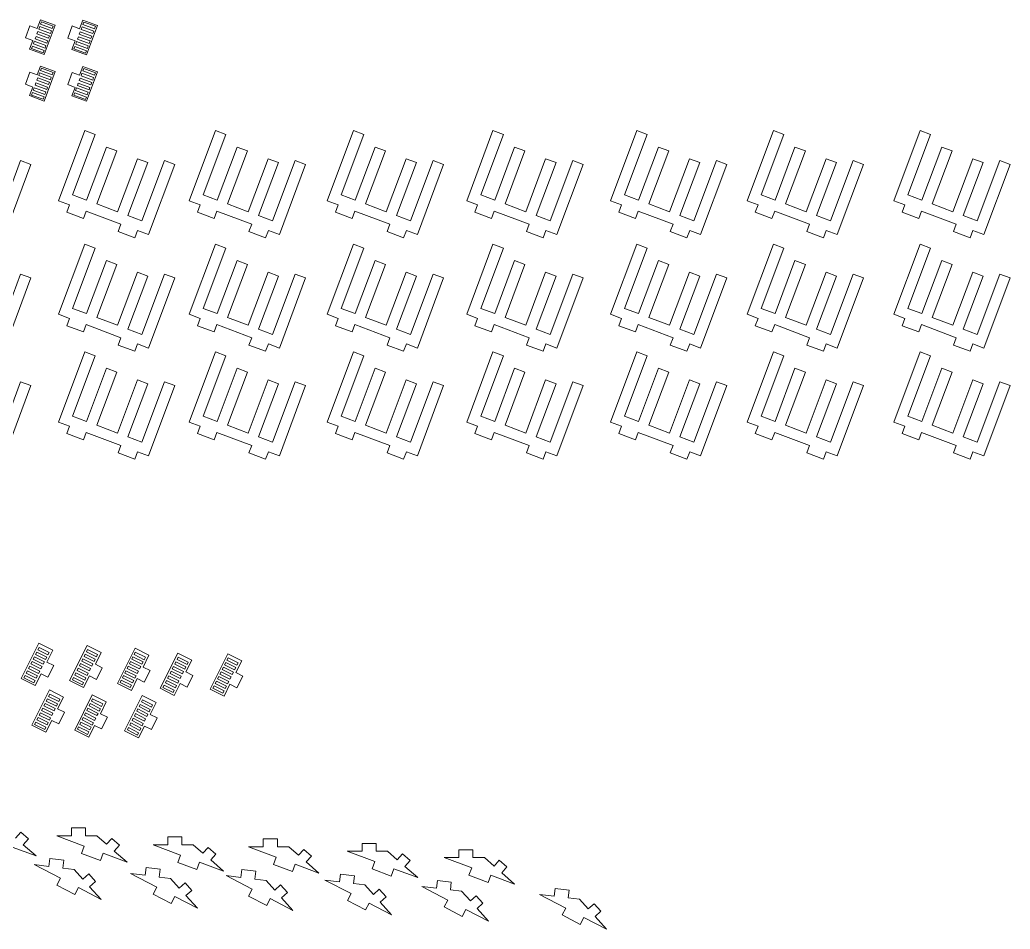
# Model space of a CAD drawing. Header units: millimetres. Extents: x -356 to 984, y -1262 to 367.
# Drawn here: x 603.9 to 983.6, y -944.3 to -595.8 of the extents above; entities that cross this region are included whole.
import ezdxf

# ---------------------------------------------------------------- set-up
doc = ezdxf.new("R2010")
doc.units = ezdxf.units.MM

msp = doc.modelspace()

# ---------------------------------------------------------------- linework, layer by layer
at = {"color": 7, "linetype": 'Continuous', "lineweight": 15}
for p, q in [((610.61, -599.07), (611.82, -595.78)), ((617.45, -597.86), (611.82, -595.78)), ((626.84, -599.19), (628.05, -595.9)), ((633.68, -597.98), (628.05, -595.9)), ((606.06, -602.72), (607.79, -598.03)), ((607.79, -598.03), (610.61, -599.07)), ((611.17, -599.32), (611.52, -598.38)), ((615.64, -600.97), (611.17, -599.32)), ((611.52, -598.38), (615.99, -600.03)), ((611.86, -597.44), (612.21, -596.5)), ((616.33, -599.09), (611.86, -597.44)), ((612.21, -596.5), (616.68, -598.16)), ((613.29, -609.12), (617.45, -597.86)), ((616.68, -598.16), (616.33, -599.09)), ((622.29, -602.84), (624.02, -598.15)), ((624.02, -598.15), (626.84, -599.19)), ((627.4, -599.44), (627.75, -598.5)), ((631.87, -601.09), (627.4, -599.44)), ((627.75, -598.5), (632.22, -600.15)), ((628.09, -597.56), (628.44, -596.62)), ((632.57, -599.21), (628.09, -597.56)), ((628.44, -596.62), (632.91, -598.28)), ((629.52, -609.24), (633.68, -597.98)), ((632.91, -598.28), (632.57, -599.21)), ((606.06, -602.72), (608.87, -603.76)), ((607.66, -607.04), (608.87, -603.76)), ((609.78, -603.07), (610.13, -602.13)), ((614.25, -604.72), (609.78, -603.07)), ((610.13, -602.13), (614.6, -603.78)), ((610.48, -601.19), (610.82, -600.26)), ((614.95, -602.85), (610.48, -601.19)), ((610.82, -600.26), (615.29, -601.91)), ((615.29, -601.91), (614.95, -602.85)), ((615.99, -600.03), (615.64, -600.97)), ((622.29, -602.84), (625.1, -603.88)), ((626.01, -603.19), (626.36, -602.25)), ((630.49, -604.84), (626.01, -603.19)), ((626.36, -602.25), (630.83, -603.9)), ((626.71, -601.31), (627.05, -600.38)), ((631.18, -602.97), (626.71, -601.31)), ((627.05, -600.38), (631.53, -602.03)), ((631.53, -602.03), (631.18, -602.97)), ((632.22, -600.15), (631.87, -601.09)), ((613.29, -609.12), (607.66, -607.04)), ((608.4, -606.82), (608.74, -605.88)), ((612.87, -608.47), (608.4, -606.82)), ((608.74, -605.88), (613.21, -607.54)), ((609.09, -604.95), (609.44, -604.01)), ((613.56, -606.6), (609.09, -604.95)), ((609.44, -604.01), (613.91, -605.66)), ((613.21, -607.54), (612.87, -608.47)), ((613.91, -605.66), (613.56, -606.6)), ((614.6, -603.78), (614.25, -604.72)), ((623.89, -607.16), (625.1, -603.88)), ((629.52, -609.24), (623.89, -607.16)), ((624.63, -606.94), (624.97, -606)), ((629.1, -608.59), (624.63, -606.94)), ((624.97, -606), (629.45, -607.66)), ((625.32, -605.07), (625.67, -604.13)), ((629.79, -606.72), (625.32, -605.07)), ((625.67, -604.13), (630.14, -605.78)), ((630.14, -605.78), (629.79, -606.72)), ((630.83, -603.9), (630.49, -604.84)), ((629.45, -607.66), (629.1, -608.59)), ((610.57, -616.85), (611.78, -613.56)), ((617.41, -615.64), (611.78, -613.56)), ((611.82, -615.22), (612.17, -614.28)), ((612.17, -614.28), (616.64, -615.94)), ((626.8, -616.97), (628.01, -613.68)), ((633.64, -615.76), (628.01, -613.68)), ((628.05, -615.34), (628.4, -614.4)), ((628.4, -614.4), (632.87, -616.06)), ((606.02, -620.5), (607.75, -615.81)), ((607.75, -615.81), (610.57, -616.85)), ((610.44, -618.97), (610.78, -618.04)), ((610.78, -618.04), (615.25, -619.69)), ((611.13, -617.1), (611.48, -616.16)), ((615.6, -618.75), (611.13, -617.1)), ((611.48, -616.16), (615.95, -617.81)), ((616.29, -616.87), (611.82, -615.22)), ((613.25, -626.9), (617.41, -615.64)), ((615.95, -617.81), (615.6, -618.75)), ((616.64, -615.94), (616.29, -616.87)), ((622.25, -620.62), (623.98, -615.93)), ((623.98, -615.93), (626.8, -616.97)), ((626.67, -619.09), (627.01, -618.16)), ((627.01, -618.16), (631.48, -619.81)), ((627.36, -617.22), (627.71, -616.28)), ((631.83, -618.87), (627.36, -617.22)), ((627.71, -616.28), (632.18, -617.93)), ((632.52, -616.99), (628.05, -615.34)), ((629.48, -627.02), (633.64, -615.76)), ((632.18, -617.93), (631.83, -618.87)), ((632.87, -616.06), (632.52, -616.99)), ((606.02, -620.5), (608.83, -621.54)), ((607.62, -624.82), (608.83, -621.54)), ((609.05, -622.73), (609.4, -621.79)), ((613.52, -624.38), (609.05, -622.73)), ((609.4, -621.79), (613.87, -623.44)), ((609.74, -620.85), (610.09, -619.91)), ((614.21, -622.5), (609.74, -620.85)), ((610.09, -619.91), (614.56, -621.56)), ((614.91, -620.63), (610.44, -618.97)), ((614.56, -621.56), (614.21, -622.5)), ((615.25, -619.69), (614.91, -620.63)), ((622.25, -620.62), (625.06, -621.66)), ((623.85, -624.94), (625.06, -621.66)), ((625.28, -622.85), (625.63, -621.91)), ((625.63, -621.91), (630.1, -623.56)), ((625.97, -620.97), (626.32, -620.03)), ((630.44, -622.62), (625.97, -620.97)), ((626.32, -620.03), (630.79, -621.68)), ((631.14, -620.75), (626.67, -619.09)), ((630.79, -621.68), (630.44, -622.62)), ((631.48, -619.81), (631.14, -620.75)), ((613.25, -626.9), (607.62, -624.82)), ((608.36, -624.6), (608.7, -623.66)), ((612.83, -626.25), (608.36, -624.6)), ((608.7, -623.66), (613.17, -625.32)), ((613.17, -625.32), (612.83, -626.25)), ((613.87, -623.44), (613.52, -624.38)), ((629.48, -627.02), (623.85, -624.94)), ((624.59, -624.72), (624.93, -623.78)), ((629.06, -626.37), (624.59, -624.72)), ((624.93, -623.78), (629.4, -625.44)), ((629.75, -624.5), (625.28, -622.85)), ((629.4, -625.44), (629.06, -626.37)), ((630.1, -623.56), (629.75, -624.5)), ((628.81, -638.23), (618.73, -665.12)), ((624.11, -662.87), (632.79, -639.73)), ((628.81, -638.23), (632.79, -639.73)), ((678.94, -638.23), (668.86, -665.12)), ((674.24, -662.87), (682.92, -639.73)), ((678.94, -638.23), (682.92, -639.73)), ((731.85, -638.23), (721.77, -665.12)), ((727.16, -662.87), (735.83, -639.73)), ((731.85, -638.23), (735.83, -639.73)), ((785.32, -638.23), (775.24, -665.12)), ((780.63, -662.87), (789.3, -639.73)), ((785.32, -638.23), (789.3, -639.73)), ((840.47, -638.23), (830.39, -665.12)), ((835.77, -662.87), (844.45, -639.73)), ((840.47, -638.23), (844.45, -639.73)), ((892.82, -638.23), (882.74, -665.12)), ((888.13, -662.87), (896.8, -639.73)), ((892.82, -638.23), (896.8, -639.73)), ((949.08, -638.23), (939, -665.12)), ((944.38, -662.87), (953.06, -639.73)), ((949.08, -638.23), (953.06, -639.73)), ((637.09, -644.54), (629.46, -664.87)), ((641.07, -646.03), (637.09, -644.54)), ((687.22, -644.54), (679.59, -664.87)), ((691.2, -646.03), (687.22, -644.54)), ((740.13, -644.54), (732.51, -664.87)), ((744.11, -646.03), (740.13, -644.54)), ((793.6, -644.54), (785.98, -664.87)), ((797.58, -646.03), (793.6, -644.54)), ((848.74, -644.54), (841.12, -664.87)), ((852.72, -646.03), (848.74, -644.54)), ((901.1, -644.54), (893.48, -664.87)), ((905.08, -646.03), (901.1, -644.54)), ((957.36, -644.54), (949.73, -664.87)), ((961.34, -646.03), (957.36, -644.54)), ((633.44, -666.37), (641.07, -646.03)), ((648.98, -649), (641.36, -669.33)), ((652.96, -650.49), (648.98, -649)), ((683.57, -666.37), (691.2, -646.03)), ((699.11, -649), (691.49, -669.33)), ((703.09, -650.49), (699.11, -649)), ((736.49, -666.37), (744.11, -646.03)), ((752.03, -649), (744.4, -669.33)), ((756.01, -650.49), (752.03, -649)), ((789.96, -666.37), (797.58, -646.03)), ((805.5, -649), (797.88, -669.33)), ((809.48, -650.49), (805.5, -649)), ((845.1, -666.37), (852.72, -646.03)), ((860.64, -649), (853.02, -669.33)), ((864.62, -650.49), (860.64, -649)), ((897.46, -666.37), (905.08, -646.03)), ((913, -649), (905.38, -669.33)), ((916.98, -650.49), (913, -649)), ((953.71, -666.37), (961.34, -646.03)), ((969.26, -649), (961.63, -669.33)), ((973.24, -650.49), (969.26, -649)), ((604.2, -649.69), (595.52, -672.83)), ((598.09, -678.07), (608.18, -651.18)), ((604.2, -649.69), (608.18, -651.18)), ((645.34, -670.83), (652.96, -650.49)), ((659.37, -649.69), (650.69, -672.83)), ((653.27, -678.07), (663.35, -651.18)), ((659.37, -649.69), (663.35, -651.18)), ((695.47, -670.83), (703.09, -650.49)), ((709.5, -649.69), (700.82, -672.83)), ((703.4, -678.07), (713.48, -651.18)), ((709.5, -649.69), (713.48, -651.18)), ((748.38, -670.83), (756.01, -650.49)), ((762.41, -649.69), (753.73, -672.83)), ((756.31, -678.07), (766.39, -651.18)), ((762.41, -649.69), (766.39, -651.18)), ((801.86, -670.83), (809.48, -650.49)), ((815.88, -649.69), (807.21, -672.83)), ((809.78, -678.07), (819.86, -651.18)), ((815.88, -649.69), (819.86, -651.18)), ((857, -670.83), (864.62, -650.49)), ((871.03, -649.69), (862.35, -672.83)), ((864.92, -678.07), (875.01, -651.18)), ((871.03, -649.69), (875.01, -651.18)), ((909.36, -670.83), (916.98, -650.49)), ((923.38, -649.69), (914.71, -672.83)), ((917.28, -678.07), (927.36, -651.18)), ((923.38, -649.69), (927.36, -651.18)), ((965.61, -670.83), (973.24, -650.49)), ((979.64, -649.69), (970.96, -672.83)), ((973.54, -678.07), (983.62, -651.18)), ((979.64, -649.69), (983.62, -651.18)), ((629.46, -664.87), (624.11, -662.87)), ((679.59, -664.87), (674.24, -662.87)), ((732.51, -664.87), (727.16, -662.87)), ((785.98, -664.87), (780.63, -662.87)), ((841.12, -664.87), (835.77, -662.87)), ((893.48, -664.87), (888.13, -662.87)), ((949.73, -664.87), (944.38, -662.87)), ((618.73, -665.12), (622.92, -666.69)), ((621.87, -669.5), (622.92, -666.69)), ((641.36, -669.33), (633.44, -666.37)), ((668.86, -665.12), (673.05, -666.69)), ((672, -669.5), (673.05, -666.69)), ((691.49, -669.33), (683.57, -666.37)), ((721.77, -665.12), (725.97, -666.69)), ((724.92, -669.5), (725.97, -666.69)), ((744.4, -669.33), (736.49, -666.37)), ((775.24, -665.12), (779.44, -666.69)), ((778.39, -669.5), (779.44, -666.69)), ((797.88, -669.33), (789.96, -666.37)), ((830.39, -665.12), (834.58, -666.69)), ((833.53, -669.5), (834.58, -666.69)), ((853.02, -669.33), (845.1, -666.37)), ((882.74, -665.12), (886.94, -666.69)), ((885.89, -669.5), (886.94, -666.69)), ((905.38, -669.33), (897.46, -666.37)), ((939, -665.12), (943.2, -666.69)), ((942.14, -669.5), (943.2, -666.69)), ((961.63, -669.33), (953.71, -666.37)), ((628.25, -671.9), (621.87, -669.5)), ((629.31, -669.09), (628.25, -671.9)), ((629.31, -669.09), (642.69, -674.1)), ((650.69, -672.83), (645.34, -670.83)), ((678.38, -671.9), (672, -669.5)), ((679.44, -669.09), (678.38, -671.9)), ((679.44, -669.09), (692.82, -674.1)), ((700.82, -672.83), (695.47, -670.83)), ((731.3, -671.9), (724.92, -669.5)), ((732.35, -669.09), (731.3, -671.9)), ((732.35, -669.09), (745.73, -674.1)), ((753.73, -672.83), (748.38, -670.83)), ((784.77, -671.9), (778.39, -669.5)), ((785.82, -669.09), (784.77, -671.9)), ((785.82, -669.09), (799.2, -674.1)), ((807.21, -672.83), (801.86, -670.83)), ((839.91, -671.9), (833.53, -669.5)), ((840.96, -669.09), (839.91, -671.9)), ((840.96, -669.09), (854.35, -674.1)), ((862.35, -672.83), (857, -670.83)), ((892.27, -671.9), (885.89, -669.5)), ((893.32, -669.09), (892.27, -671.9)), ((893.32, -669.09), (906.7, -674.1)), ((914.71, -672.83), (909.36, -670.83)), ((948.53, -671.9), (942.14, -669.5)), ((949.58, -669.09), (948.53, -671.9)), ((949.58, -669.09), (962.96, -674.1)), ((970.96, -672.83), (965.61, -670.83)), ((641.63, -676.91), (642.69, -674.1)), ((691.76, -676.91), (692.82, -674.1)), ((744.68, -676.91), (745.73, -674.1)), ((798.15, -676.91), (799.2, -674.1)), ((853.29, -676.91), (854.35, -674.1)), ((905.65, -676.91), (906.7, -674.1)), ((961.91, -676.91), (962.96, -674.1)), ((648.02, -679.31), (641.63, -676.91)), ((649.07, -676.5), (648.02, -679.31)), ((649.07, -676.5), (653.27, -678.07)), ((698.15, -679.31), (691.76, -676.91)), ((699.2, -676.5), (698.15, -679.31)), ((699.2, -676.5), (703.4, -678.07)), ((751.06, -679.31), (744.68, -676.91)), ((752.11, -676.5), (751.06, -679.31)), ((752.11, -676.5), (756.31, -678.07)), ((804.53, -679.31), (798.15, -676.91)), ((805.59, -676.5), (804.53, -679.31)), ((805.59, -676.5), (809.78, -678.07)), ((859.67, -679.31), (853.29, -676.91)), ((860.73, -676.5), (859.67, -679.31)), ((860.73, -676.5), (864.92, -678.07)), ((912.03, -679.31), (905.65, -676.91)), ((913.09, -676.5), (912.03, -679.31)), ((913.09, -676.5), (917.28, -678.07)), ((968.29, -679.31), (961.91, -676.91)), ((969.34, -676.5), (968.29, -679.31)), ((969.34, -676.5), (973.54, -678.07)), ((628.81, -681.75), (618.73, -708.64)), ((624.11, -706.38), (632.79, -683.24)), ((628.81, -681.75), (632.79, -683.24)), ((678.94, -681.75), (668.86, -708.64)), ((674.24, -706.38), (682.92, -683.24)), ((678.94, -681.75), (682.92, -683.24)), ((731.85, -681.75), (721.77, -708.64)), ((727.16, -706.38), (735.83, -683.24)), ((731.85, -681.75), (735.83, -683.24)), ((785.32, -681.75), (775.24, -708.64)), ((780.63, -706.38), (789.3, -683.24)), ((785.32, -681.75), (789.3, -683.24)), ((840.47, -681.75), (830.39, -708.64)), ((835.77, -706.38), (844.45, -683.24)), ((840.47, -681.75), (844.45, -683.24)), ((892.82, -681.75), (882.74, -708.64)), ((888.13, -706.38), (896.8, -683.24)), ((892.82, -681.75), (896.8, -683.24)), ((949.08, -681.75), (939, -708.64)), ((944.38, -706.38), (953.06, -683.24)), ((949.08, -681.75), (953.06, -683.24)), ((637.09, -688.06), (629.46, -708.39)), ((633.44, -709.88), (641.07, -689.55)), ((641.07, -689.55), (637.09, -688.06)), ((687.22, -688.06), (679.59, -708.39)), ((683.57, -709.88), (691.2, -689.55)), ((691.2, -689.55), (687.22, -688.06)), ((740.13, -688.06), (732.51, -708.39)), ((736.49, -709.88), (744.11, -689.55)), ((744.11, -689.55), (740.13, -688.06)), ((793.6, -688.06), (785.98, -708.39)), ((789.96, -709.88), (797.58, -689.55)), ((797.58, -689.55), (793.6, -688.06)), ((848.74, -688.06), (841.12, -708.39)), ((845.1, -709.88), (852.72, -689.55)), ((852.72, -689.55), (848.74, -688.06)), ((901.1, -688.06), (893.48, -708.39)), ((897.46, -709.88), (905.08, -689.55)), ((905.08, -689.55), (901.1, -688.06)), ((957.36, -688.06), (949.73, -708.39)), ((953.71, -709.88), (961.34, -689.55)), ((961.34, -689.55), (957.36, -688.06)), ((604.2, -693.21), (595.52, -716.35)), ((598.09, -721.59), (608.18, -694.7)), ((604.2, -693.21), (608.18, -694.7)), ((648.98, -692.52), (641.36, -712.85)), ((645.34, -714.34), (652.96, -694.01)), ((652.96, -694.01), (648.98, -692.52)), ((659.37, -693.21), (650.69, -716.35)), ((653.27, -721.59), (663.35, -694.7)), ((659.37, -693.21), (663.35, -694.7)), ((699.11, -692.52), (691.49, -712.85)), ((695.47, -714.34), (703.09, -694.01)), ((703.09, -694.01), (699.11, -692.52)), ((709.5, -693.21), (700.82, -716.35)), ((703.4, -721.59), (713.48, -694.7)), ((709.5, -693.21), (713.48, -694.7)), ((752.03, -692.52), (744.4, -712.85)), ((748.38, -714.34), (756.01, -694.01)), ((756.01, -694.01), (752.03, -692.52)), ((762.41, -693.21), (753.73, -716.35)), ((756.31, -721.59), (766.39, -694.7)), ((762.41, -693.21), (766.39, -694.7)), ((805.5, -692.52), (797.88, -712.85)), ((801.86, -714.34), (809.48, -694.01)), ((809.48, -694.01), (805.5, -692.52)), ((815.88, -693.21), (807.21, -716.35)), ((809.78, -721.59), (819.86, -694.7)), ((815.88, -693.21), (819.86, -694.7)), ((860.64, -692.52), (853.02, -712.85)), ((857, -714.34), (864.62, -694.01)), ((864.62, -694.01), (860.64, -692.52)), ((871.03, -693.21), (862.35, -716.35)), ((864.92, -721.59), (875.01, -694.7)), ((871.03, -693.21), (875.01, -694.7)), ((913, -692.52), (905.38, -712.85)), ((909.36, -714.34), (916.98, -694.01)), ((916.98, -694.01), (913, -692.52)), ((923.38, -693.21), (914.71, -716.35)), ((917.28, -721.59), (927.36, -694.7)), ((923.38, -693.21), (927.36, -694.7)), ((969.26, -692.52), (961.63, -712.85)), ((965.61, -714.34), (973.24, -694.01)), ((973.24, -694.01), (969.26, -692.52)), ((979.64, -693.21), (970.96, -716.35)), ((973.54, -721.59), (983.62, -694.7)), ((979.64, -693.21), (983.62, -694.7)), ((618.73, -708.64), (622.92, -710.21)), ((629.46, -708.39), (624.11, -706.38)), ((641.36, -712.85), (633.44, -709.88)), ((668.86, -708.64), (673.05, -710.21)), ((679.59, -708.39), (674.24, -706.38)), ((691.49, -712.85), (683.57, -709.88)), ((721.77, -708.64), (725.97, -710.21)), ((732.51, -708.39), (727.16, -706.38)), ((744.4, -712.85), (736.49, -709.88)), ((775.24, -708.64), (779.44, -710.21)), ((785.98, -708.39), (780.63, -706.38)), ((797.88, -712.85), (789.96, -709.88)), ((830.39, -708.64), (834.58, -710.21)), ((841.12, -708.39), (835.77, -706.38)), ((853.02, -712.85), (845.1, -709.88)), ((882.74, -708.64), (886.94, -710.21)), ((893.48, -708.39), (888.13, -706.38)), ((905.38, -712.85), (897.46, -709.88)), ((939, -708.64), (943.2, -710.21)), ((949.73, -708.39), (944.38, -706.38)), ((961.63, -712.85), (953.71, -709.88)), ((621.87, -713.02), (622.92, -710.21)), ((628.25, -715.41), (621.87, -713.02)), ((629.31, -712.6), (628.25, -715.41)), ((629.31, -712.6), (642.69, -717.62)), ((672, -713.02), (673.05, -710.21)), ((678.38, -715.41), (672, -713.02)), ((679.44, -712.6), (678.38, -715.41)), ((679.44, -712.6), (692.82, -717.62)), ((724.92, -713.02), (725.97, -710.21)), ((731.3, -715.41), (724.92, -713.02)), ((732.35, -712.6), (731.3, -715.41)), ((732.35, -712.6), (745.73, -717.62)), ((778.39, -713.02), (779.44, -710.21)), ((784.77, -715.41), (778.39, -713.02)), ((785.82, -712.6), (784.77, -715.41)), ((785.82, -712.6), (799.2, -717.62)), ((833.53, -713.02), (834.58, -710.21)), ((839.91, -715.41), (833.53, -713.02)), ((840.96, -712.6), (839.91, -715.41)), ((840.96, -712.6), (854.35, -717.62)), ((885.89, -713.02), (886.94, -710.21)), ((892.27, -715.41), (885.89, -713.02)), ((893.32, -712.6), (892.27, -715.41)), ((893.32, -712.6), (906.7, -717.62)), ((942.14, -713.02), (943.2, -710.21)), ((948.53, -715.41), (942.14, -713.02)), ((949.58, -712.6), (948.53, -715.41)), ((949.58, -712.6), (962.96, -717.62)), ((641.63, -720.43), (642.69, -717.62)), ((650.69, -716.35), (645.34, -714.34)), ((691.76, -720.43), (692.82, -717.62)), ((700.82, -716.35), (695.47, -714.34)), ((744.68, -720.43), (745.73, -717.62)), ((753.73, -716.35), (748.38, -714.34)), ((798.15, -720.43), (799.2, -717.62)), ((807.21, -716.35), (801.86, -714.34)), ((853.29, -720.43), (854.35, -717.62)), ((862.35, -716.35), (857, -714.34)), ((905.65, -720.43), (906.7, -717.62)), ((914.71, -716.35), (909.36, -714.34)), ((961.91, -720.43), (962.96, -717.62)), ((970.96, -716.35), (965.61, -714.34)), ((648.02, -722.82), (641.63, -720.43)), ((649.07, -720.01), (648.02, -722.82)), ((649.07, -720.01), (653.27, -721.59)), ((698.15, -722.82), (691.76, -720.43)), ((699.2, -720.01), (698.15, -722.82)), ((699.2, -720.01), (703.4, -721.59)), ((751.06, -722.82), (744.68, -720.43)), ((752.11, -720.01), (751.06, -722.82)), ((752.11, -720.01), (756.31, -721.59)), ((804.53, -722.82), (798.15, -720.43)), ((805.59, -720.01), (804.53, -722.82)), ((805.59, -720.01), (809.78, -721.59)), ((859.67, -722.82), (853.29, -720.43)), ((860.73, -720.01), (859.67, -722.82)), ((860.73, -720.01), (864.92, -721.59)), ((912.03, -722.82), (905.65, -720.43)), ((913.09, -720.01), (912.03, -722.82)), ((913.09, -720.01), (917.28, -721.59)), ((968.29, -722.82), (961.91, -720.43)), ((969.34, -720.01), (968.29, -722.82)), ((969.34, -720.01), (973.54, -721.59)), ((628.81, -723.04), (618.73, -749.93)), ((624.11, -747.68), (632.79, -724.54)), ((628.81, -723.04), (632.79, -724.54)), ((678.94, -723.04), (668.86, -749.93)), ((674.24, -747.68), (682.92, -724.54)), ((678.94, -723.04), (682.92, -724.54)), ((731.85, -723.04), (721.77, -749.93)), ((727.16, -747.68), (735.83, -724.54)), ((731.85, -723.04), (735.83, -724.54)), ((785.32, -723.04), (775.24, -749.93)), ((780.63, -747.68), (789.3, -724.54)), ((785.32, -723.04), (789.3, -724.54)), ((840.47, -723.04), (830.39, -749.93)), ((835.77, -747.68), (844.45, -724.54)), ((840.47, -723.04), (844.45, -724.54)), ((892.82, -723.04), (882.74, -749.93)), ((888.13, -747.68), (896.8, -724.54)), ((892.82, -723.04), (896.8, -724.54)), ((949.08, -723.04), (939, -749.93)), ((944.38, -747.68), (953.06, -724.54)), ((949.08, -723.04), (953.06, -724.54)), ((637.09, -729.35), (629.46, -749.68)), ((633.44, -751.18), (641.07, -730.84)), ((641.07, -730.84), (637.09, -729.35)), ((687.22, -729.35), (679.59, -749.68)), ((683.57, -751.18), (691.2, -730.84)), ((691.2, -730.84), (687.22, -729.35)), ((740.13, -729.35), (732.51, -749.68)), ((736.49, -751.18), (744.11, -730.84)), ((744.11, -730.84), (740.13, -729.35)), ((793.6, -729.35), (785.98, -749.68)), ((789.96, -751.18), (797.58, -730.84)), ((797.58, -730.84), (793.6, -729.35)), ((848.74, -729.35), (841.12, -749.68)), ((845.1, -751.18), (852.72, -730.84)), ((852.72, -730.84), (848.74, -729.35)), ((901.1, -729.35), (893.48, -749.68)), ((897.46, -751.18), (905.08, -730.84)), ((905.08, -730.84), (901.1, -729.35)), ((957.36, -729.35), (949.73, -749.68)), ((953.71, -751.18), (961.34, -730.84)), ((961.34, -730.84), (957.36, -729.35)), ((604.2, -734.5), (595.52, -757.64)), ((598.09, -762.88), (608.18, -735.99)), ((604.2, -734.5), (608.18, -735.99)), ((648.98, -733.81), (641.36, -754.15)), ((645.34, -755.64), (652.96, -735.3)), ((652.96, -735.3), (648.98, -733.81)), ((659.37, -734.5), (650.69, -757.64)), ((653.27, -762.88), (663.35, -735.99)), ((659.37, -734.5), (663.35, -735.99)), ((699.11, -733.81), (691.49, -754.15)), ((695.47, -755.64), (703.09, -735.3)), ((703.09, -735.3), (699.11, -733.81)), ((709.5, -734.5), (700.82, -757.64)), ((703.4, -762.88), (713.48, -735.99)), ((709.5, -734.5), (713.48, -735.99)), ((752.03, -733.81), (744.4, -754.15)), ((748.38, -755.64), (756.01, -735.3)), ((756.01, -735.3), (752.03, -733.81)), ((762.41, -734.5), (753.73, -757.64)), ((756.31, -762.88), (766.39, -735.99)), ((762.41, -734.5), (766.39, -735.99)), ((805.5, -733.81), (797.88, -754.15)), ((801.86, -755.64), (809.48, -735.3)), ((809.48, -735.3), (805.5, -733.81)), ((815.88, -734.5), (807.21, -757.64)), ((809.78, -762.88), (819.86, -735.99)), ((815.88, -734.5), (819.86, -735.99)), ((860.64, -733.81), (853.02, -754.15)), ((857, -755.64), (864.62, -735.3)), ((864.62, -735.3), (860.64, -733.81)), ((871.03, -734.5), (862.35, -757.64)), ((864.92, -762.88), (875.01, -735.99)), ((871.03, -734.5), (875.01, -735.99)), ((913, -733.81), (905.38, -754.15)), ((909.36, -755.64), (916.98, -735.3)), ((916.98, -735.3), (913, -733.81)), ((923.38, -734.5), (914.71, -757.64)), ((917.28, -762.88), (927.36, -735.99)), ((923.38, -734.5), (927.36, -735.99)), ((969.26, -733.81), (961.63, -754.15)), ((965.61, -755.64), (973.24, -735.3)), ((973.24, -735.3), (969.26, -733.81)), ((979.64, -734.5), (970.96, -757.64)), ((973.54, -762.88), (983.62, -735.99)), ((979.64, -734.5), (983.62, -735.99)), ((629.46, -749.68), (624.11, -747.68)), ((679.59, -749.68), (674.24, -747.68)), ((732.51, -749.68), (727.16, -747.68)), ((785.98, -749.68), (780.63, -747.68)), ((841.12, -749.68), (835.77, -747.68)), ((893.48, -749.68), (888.13, -747.68)), ((949.73, -749.68), (944.38, -747.68)), ((618.73, -749.93), (622.92, -751.5)), ((621.87, -754.31), (622.92, -751.5)), ((641.36, -754.15), (633.44, -751.18)), ((668.86, -749.93), (673.05, -751.5)), ((672, -754.31), (673.05, -751.5)), ((691.49, -754.15), (683.57, -751.18)), ((721.77, -749.93), (725.97, -751.5)), ((724.92, -754.31), (725.97, -751.5)), ((744.4, -754.15), (736.49, -751.18)), ((775.24, -749.93), (779.44, -751.5)), ((778.39, -754.31), (779.44, -751.5)), ((797.88, -754.15), (789.96, -751.18)), ((830.39, -749.93), (834.58, -751.5)), ((833.53, -754.31), (834.58, -751.5)), ((853.02, -754.15), (845.1, -751.18)), ((882.74, -749.93), (886.94, -751.5)), ((885.89, -754.31), (886.94, -751.5)), ((905.38, -754.15), (897.46, -751.18)), ((939, -749.93), (943.2, -751.5)), ((942.14, -754.31), (943.2, -751.5)), ((961.63, -754.15), (953.71, -751.18)), ((628.25, -756.71), (621.87, -754.31)), ((629.31, -753.9), (628.25, -756.71)), ((629.31, -753.9), (642.69, -758.91)), ((650.69, -757.64), (645.34, -755.64)), ((678.38, -756.71), (672, -754.31)), ((679.44, -753.9), (678.38, -756.71)), ((679.44, -753.9), (692.82, -758.91)), ((700.82, -757.64), (695.47, -755.64)), ((731.3, -756.71), (724.92, -754.31)), ((732.35, -753.9), (731.3, -756.71)), ((732.35, -753.9), (745.73, -758.91)), ((753.73, -757.64), (748.38, -755.64)), ((784.77, -756.71), (778.39, -754.31)), ((785.82, -753.9), (784.77, -756.71)), ((785.82, -753.9), (799.2, -758.91)), ((807.21, -757.64), (801.86, -755.64)), ((839.91, -756.71), (833.53, -754.31)), ((840.96, -753.9), (839.91, -756.71)), ((840.96, -753.9), (854.35, -758.91)), ((862.35, -757.64), (857, -755.64)), ((892.27, -756.71), (885.89, -754.31)), ((893.32, -753.9), (892.27, -756.71)), ((893.32, -753.9), (906.7, -758.91)), ((914.71, -757.64), (909.36, -755.64)), ((948.53, -756.71), (942.14, -754.31)), ((949.58, -753.9), (948.53, -756.71)), ((949.58, -753.9), (962.96, -758.91)), ((970.96, -757.64), (965.61, -755.64)), ((641.63, -761.72), (642.69, -758.91)), ((691.76, -761.72), (692.82, -758.91)), ((744.68, -761.72), (745.73, -758.91)), ((798.15, -761.72), (799.2, -758.91)), ((853.29, -761.72), (854.35, -758.91)), ((905.65, -761.72), (906.7, -758.91)), ((961.91, -761.72), (962.96, -758.91)), ((648.02, -764.12), (641.63, -761.72)), ((649.07, -761.31), (648.02, -764.12)), ((649.07, -761.31), (653.27, -762.88)), ((698.15, -764.12), (691.76, -761.72)), ((699.2, -761.31), (698.15, -764.12)), ((699.2, -761.31), (703.4, -762.88)), ((751.06, -764.12), (744.68, -761.72)), ((752.11, -761.31), (751.06, -764.12)), ((752.11, -761.31), (756.31, -762.88)), ((804.53, -764.12), (798.15, -761.72)), ((805.59, -761.31), (804.53, -764.12)), ((805.59, -761.31), (809.78, -762.88)), ((859.67, -764.12), (853.29, -761.72)), ((860.73, -761.31), (859.67, -764.12)), ((860.73, -761.31), (864.92, -762.88)), ((912.03, -764.12), (905.65, -761.72)), ((913.09, -761.31), (912.03, -764.12)), ((913.09, -761.31), (917.28, -762.88)), ((968.29, -764.12), (961.91, -761.72)), ((969.34, -761.31), (968.29, -764.12)), ((969.34, -761.31), (973.54, -762.88)), ((611.15, -834.74), (604.4, -848.22)), ((611.15, -834.74), (616.52, -837.42)), ((609.94, -838.97), (610.39, -838.08)), ((613.8, -840.91), (609.94, -838.97)), ((610.39, -838.08), (614.25, -840.01)), ((610.83, -837.19), (611.28, -836.29)), ((614.69, -839.12), (610.83, -837.19)), ((611.28, -836.29), (615.14, -838.23)), ((616.52, -837.42), (614.26, -841.93)), ((615.14, -838.23), (614.69, -839.12)), ((629.74, -835.54), (622.98, -849.03)), ((628.52, -839.78), (628.97, -838.89)), ((628.97, -838.89), (632.83, -840.82)), ((629.42, -837.99), (629.87, -837.1)), ((633.28, -839.93), (629.42, -837.99)), ((629.74, -835.54), (635.1, -838.23)), ((629.87, -837.1), (633.73, -839.03)), ((635.1, -838.23), (632.85, -842.74)), ((633.73, -839.03), (633.28, -839.93)), ((648.06, -836.62), (641.3, -850.11)), ((647.74, -839.07), (648.18, -838.18)), ((651.6, -841.01), (647.74, -839.07)), ((648.06, -836.62), (653.42, -839.31)), ((648.18, -838.18), (652.04, -840.11)), ((664.49, -838.51), (657.73, -851.99)), ((664.49, -838.51), (669.85, -841.2)), ((683.61, -838.78), (676.85, -852.26)), ((683.61, -838.78), (688.97, -841.46)), ((608.15, -842.55), (608.59, -841.66)), ((612.01, -844.48), (608.15, -842.55)), ((608.59, -841.66), (612.45, -843.59)), ((609.04, -840.76), (609.49, -839.87)), ((612.9, -842.7), (609.04, -840.76)), ((609.49, -839.87), (613.35, -841.8)), ((613.35, -841.8), (612.9, -842.7)), ((614.25, -840.01), (613.8, -840.91)), ((616.94, -843.28), (614.26, -841.93)), ((626.73, -843.36), (627.18, -842.46)), ((627.18, -842.46), (631.04, -844.4)), ((627.63, -841.57), (628.08, -840.68)), ((631.49, -843.5), (627.63, -841.57)), ((628.08, -840.68), (631.94, -842.61)), ((632.38, -841.72), (628.52, -839.78)), ((631.94, -842.61), (631.49, -843.5)), ((632.83, -840.82), (632.38, -841.72)), ((635.53, -844.08), (632.85, -842.74)), ((645.94, -842.65), (646.39, -841.75)), ((649.8, -844.58), (645.94, -842.65)), ((646.39, -841.75), (650.25, -843.69)), ((646.84, -840.86), (647.29, -839.96)), ((650.7, -842.79), (646.84, -840.86)), ((647.29, -839.96), (651.15, -841.9)), ((651.15, -841.9), (650.7, -842.79)), ((653.42, -839.31), (651.16, -843.82)), ((652.04, -840.11), (651.6, -841.01)), ((663.27, -842.74), (663.72, -841.85)), ((667.13, -844.68), (663.27, -842.74)), ((663.72, -841.85), (667.58, -843.78)), ((664.17, -840.96), (664.61, -840.06)), ((668.03, -842.89), (664.17, -840.96)), ((664.61, -840.06), (668.47, -842)), ((669.85, -841.2), (667.59, -845.7)), ((668.47, -842), (668.03, -842.89)), ((682.39, -843.01), (682.84, -842.12)), ((682.84, -842.12), (686.7, -844.05)), ((683.29, -841.23), (683.74, -840.33)), ((687.15, -843.16), (683.29, -841.23)), ((683.74, -840.33), (687.6, -842.27)), ((688.97, -841.46), (686.72, -845.97)), ((687.6, -842.27), (687.15, -843.16)), ((606.35, -846.13), (606.8, -845.23)), ((610.22, -848.06), (606.35, -846.13)), ((606.8, -845.23), (610.66, -847.17)), ((607.25, -844.34), (607.7, -843.44)), ((611.11, -846.27), (607.25, -844.34)), ((607.7, -843.44), (611.56, -845.38)), ((612.02, -846.4), (609.76, -850.91)), ((611.56, -845.38), (611.11, -846.27)), ((612.45, -843.59), (612.01, -844.48)), ((614.7, -847.75), (612.02, -846.4)), ((616.94, -843.28), (614.7, -847.75)), ((624.94, -846.93), (625.39, -846.04)), ((625.39, -846.04), (629.25, -847.97)), ((625.84, -845.15), (626.28, -844.25)), ((629.7, -847.08), (625.84, -845.15)), ((626.28, -844.25), (630.14, -846.19)), ((630.59, -845.29), (626.73, -843.36)), ((630.14, -846.19), (629.7, -847.08)), ((631.04, -844.4), (630.59, -845.29)), ((635.53, -844.08), (633.29, -848.55)), ((644.15, -846.22), (644.6, -845.33)), ((648.01, -848.16), (644.15, -846.22)), ((644.6, -845.33), (648.46, -847.26)), ((645.05, -844.43), (645.5, -843.54)), ((648.91, -846.37), (645.05, -844.43)), ((645.5, -843.54), (649.36, -845.48)), ((649.36, -845.48), (648.91, -846.37)), ((650.25, -843.69), (649.8, -844.58)), ((653.84, -845.16), (651.16, -843.82)), ((653.84, -845.16), (651.6, -849.63)), ((661.48, -846.32), (661.93, -845.43)), ((665.34, -848.25), (661.48, -846.32)), ((661.93, -845.43), (665.79, -847.36)), ((662.37, -844.53), (662.82, -843.64)), ((666.23, -846.47), (662.37, -844.53)), ((662.82, -843.64), (666.68, -845.57)), ((666.68, -845.57), (666.23, -846.47)), ((667.58, -843.78), (667.13, -844.68)), ((670.27, -847.05), (667.59, -845.7)), ((680.6, -846.59), (681.05, -845.7)), ((684.46, -848.52), (680.6, -846.59)), ((681.05, -845.7), (684.91, -847.63)), ((681.5, -844.8), (681.95, -843.91)), ((685.36, -846.74), (681.5, -844.8)), ((681.95, -843.91), (685.81, -845.84)), ((686.25, -844.95), (682.39, -843.01)), ((685.81, -845.84), (685.36, -846.74)), ((686.7, -844.05), (686.25, -844.95)), ((689.4, -847.32), (686.72, -845.97)), ((604.4, -848.22), (609.76, -850.91)), ((605.46, -847.91), (605.91, -847.02)), ((609.32, -849.85), (605.46, -847.91)), ((605.91, -847.02), (609.77, -848.95)), ((609.77, -848.95), (609.32, -849.85)), ((610.66, -847.17), (610.22, -848.06)), ((622.98, -849.03), (628.35, -851.72)), ((624.04, -848.72), (624.49, -847.83)), ((627.9, -850.66), (624.04, -848.72)), ((624.49, -847.83), (628.35, -849.76)), ((628.8, -848.87), (624.94, -846.93)), ((628.35, -849.76), (627.9, -850.66)), ((630.61, -847.21), (628.35, -851.72)), ((629.25, -847.97), (628.8, -848.87)), ((633.29, -848.55), (630.61, -847.21)), ((641.3, -850.11), (646.66, -852.8)), ((642.36, -849.8), (642.81, -848.91)), ((646.22, -851.73), (642.36, -849.8)), ((642.81, -848.91), (646.67, -850.84)), ((643.26, -848.01), (643.7, -847.12)), ((647.12, -849.95), (643.26, -848.01)), ((643.7, -847.12), (647.56, -849.05)), ((648.92, -848.29), (646.66, -852.8)), ((647.56, -849.05), (647.12, -849.95)), ((648.46, -847.26), (648.01, -848.16)), ((651.6, -849.63), (648.92, -848.29)), ((659.69, -849.9), (660.13, -849)), ((663.55, -851.83), (659.69, -849.9)), ((660.13, -849), (663.99, -850.94)), ((660.58, -848.11), (661.03, -847.21)), ((664.44, -850.04), (660.58, -848.11)), ((661.03, -847.21), (664.89, -849.15)), ((665.35, -850.17), (663.09, -854.68)), ((664.89, -849.15), (664.44, -850.04)), ((665.79, -847.36), (665.34, -848.25)), ((668.03, -851.52), (665.35, -850.17)), ((670.27, -847.05), (668.03, -851.52)), ((678.81, -850.17), (679.26, -849.27)), ((682.67, -852.1), (678.81, -850.17)), ((679.26, -849.27), (683.12, -851.21)), ((679.71, -848.38), (680.15, -847.48)), ((683.57, -850.31), (679.71, -848.38)), ((680.15, -847.48), (684.01, -849.42)), ((684.48, -850.44), (682.22, -854.95)), ((684.01, -849.42), (683.57, -850.31)), ((684.91, -847.63), (684.46, -848.52)), ((687.16, -851.79), (684.48, -850.44)), ((689.4, -847.32), (687.16, -851.79)), ((615.26, -852.63), (608.51, -866.12)), ((614.94, -855.08), (615.39, -854.18)), ((615.26, -852.63), (620.63, -855.32)), ((615.39, -854.18), (619.25, -856.12)), ((646.67, -850.84), (646.22, -851.73)), ((657.73, -851.99), (663.09, -854.68)), ((658.79, -851.68), (659.24, -850.79)), ((662.65, -853.62), (658.79, -851.68)), ((659.24, -850.79), (663.1, -852.73)), ((663.1, -852.73), (662.65, -853.62)), ((663.99, -850.94), (663.55, -851.83)), ((676.85, -852.26), (682.22, -854.95)), ((677.91, -851.95), (678.36, -851.06)), ((681.77, -853.89), (677.91, -851.95)), ((678.36, -851.06), (682.22, -852.99)), ((682.22, -852.99), (681.77, -853.89)), ((683.12, -851.21), (682.67, -852.1)), ((613.15, -858.65), (613.6, -857.76)), ((613.6, -857.76), (617.46, -859.69)), ((614.05, -856.87), (614.5, -855.97)), ((617.91, -858.8), (614.05, -856.87)), ((614.5, -855.97), (618.36, -857.91)), ((618.8, -857.01), (614.94, -855.08)), ((618.36, -857.91), (617.91, -858.8)), ((620.63, -855.32), (618.37, -859.83)), ((619.25, -856.12), (618.8, -857.01)), ((631.69, -854.51), (624.94, -868)), ((630.48, -858.75), (630.93, -857.86)), ((630.93, -857.86), (634.79, -859.79)), ((631.37, -856.96), (631.82, -856.07)), ((635.23, -858.9), (631.37, -856.96)), ((631.69, -854.51), (637.06, -857.2)), ((631.82, -856.07), (635.68, -858)), ((637.06, -857.2), (634.8, -861.71)), ((635.68, -858), (635.23, -858.9)), ((650.82, -854.78), (644.06, -868.27)), ((649.6, -859.02), (650.05, -858.13)), ((650.05, -858.13), (653.91, -860.06)), ((650.5, -857.23), (650.95, -856.34)), ((654.36, -859.17), (650.5, -857.23)), ((650.82, -854.78), (656.18, -857.47)), ((650.95, -856.34), (654.81, -858.27)), ((656.18, -857.47), (653.92, -861.98)), ((611.36, -862.23), (611.81, -861.34)), ((611.81, -861.34), (615.67, -863.27)), ((612.26, -860.44), (612.7, -859.55)), ((616.12, -862.38), (612.26, -860.44)), ((612.7, -859.55), (616.56, -861.48)), ((617.01, -860.59), (613.15, -858.65)), ((616.56, -861.48), (616.12, -862.38)), ((617.46, -859.69), (617.01, -860.59)), ((621.05, -861.17), (618.37, -859.83)), ((621.05, -861.17), (618.81, -865.64)), ((628.69, -862.33), (629.13, -861.43)), ((629.13, -861.43), (633, -863.37)), ((629.58, -860.54), (630.03, -859.65)), ((633.44, -862.47), (629.58, -860.54)), ((630.03, -859.65), (633.89, -861.58)), ((634.34, -860.69), (630.48, -858.75)), ((633.89, -861.58), (633.44, -862.47)), ((634.79, -859.79), (634.34, -860.69)), ((637.48, -863.05), (634.8, -861.71)), ((647.81, -862.6), (648.26, -861.7)), ((648.26, -861.7), (652.12, -863.64)), ((648.71, -860.81), (649.15, -859.91)), ((652.57, -862.74), (648.71, -860.81)), ((649.15, -859.91), (653.01, -861.85)), ((653.46, -860.96), (649.6, -859.02)), ((653.01, -861.85), (652.57, -862.74)), ((653.91, -860.06), (653.46, -860.96)), ((656.61, -863.32), (653.92, -861.98)), ((654.81, -858.27), (654.36, -859.17)), ((609.57, -865.81), (610.02, -864.91)), ((610.02, -864.91), (613.88, -866.85)), ((610.46, -864.02), (610.91, -863.12)), ((614.32, -865.95), (610.46, -864.02)), ((610.91, -863.12), (614.77, -865.06)), ((615.22, -864.16), (611.36, -862.23)), ((616.13, -864.3), (613.87, -868.8)), ((614.77, -865.06), (614.32, -865.95)), ((615.67, -863.27), (615.22, -864.16)), ((618.81, -865.64), (616.13, -864.3)), ((626.89, -865.9), (627.34, -865.01)), ((627.34, -865.01), (631.2, -866.94)), ((627.79, -864.12), (628.24, -863.22)), ((631.65, -866.05), (627.79, -864.12)), ((628.24, -863.22), (632.1, -865.16)), ((632.55, -864.26), (628.69, -862.33)), ((632.1, -865.16), (631.65, -866.05)), ((633, -863.37), (632.55, -864.26)), ((637.48, -863.05), (635.24, -867.52)), ((646.02, -866.17), (646.47, -865.28)), ((646.47, -865.28), (650.33, -867.21)), ((646.91, -864.38), (647.36, -863.49)), ((650.77, -866.32), (646.91, -864.38)), ((647.36, -863.49), (651.22, -865.43)), ((651.67, -864.53), (647.81, -862.6)), ((651.22, -865.43), (650.77, -866.32)), ((652.12, -863.64), (651.67, -864.53)), ((656.61, -863.32), (654.37, -867.79)), ((608.51, -866.12), (613.87, -868.8)), ((613.43, -867.74), (609.57, -865.81)), ((613.88, -866.85), (613.43, -867.74)), ((624.94, -868), (630.3, -870.69)), ((626, -867.69), (626.45, -866.8)), ((629.86, -869.63), (626, -867.69)), ((626.45, -866.8), (630.31, -868.73)), ((630.76, -867.84), (626.89, -865.9)), ((630.31, -868.73), (629.86, -869.63)), ((632.56, -866.18), (630.3, -870.69)), ((631.2, -866.94), (630.76, -867.84)), ((635.24, -867.52), (632.56, -866.18)), ((644.06, -868.27), (649.43, -870.96)), ((645.12, -867.96), (645.57, -867.07)), ((648.98, -869.9), (645.12, -867.96)), ((645.57, -867.07), (649.43, -869)), ((649.88, -868.11), (646.02, -866.17)), ((649.43, -869), (648.98, -869.9)), ((651.68, -866.45), (649.43, -870.96)), ((650.33, -867.21), (649.88, -868.11)), ((654.37, -867.79), (651.68, -866.45)), ((604.28, -907.13), (602.3, -909.38)), ((607.22, -909.7), (604.28, -907.13)), ((629.08, -905.5), (623.68, -905.51)), ((623.68, -905.51), (623.68, -908.51)), ((629.08, -905.5), (629.08, -908.5)), ((607.22, -909.7), (605.24, -911.95)), ((628.6, -912.47), (618.03, -908.51)), ((618.03, -908.51), (623.68, -908.51)), ((629.08, -908.5), (633.44, -908.5)), ((633.44, -908.5), (637.19, -911.78)), ((639.16, -909.52), (637.19, -911.78)), ((642.1, -912.09), (639.16, -909.52)), ((666.02, -908.92), (660.62, -908.93)), ((660.62, -908.93), (660.63, -911.93)), ((666.02, -908.92), (666.02, -911.92)), ((702.64, -909.7), (697.25, -909.71)), ((697.25, -909.71), (697.25, -912.71)), ((702.64, -909.7), (702.65, -912.7)), ((610.15, -916.24), (601.01, -912.82)), ((605.24, -911.95), (610.15, -916.24)), ((627.55, -915.28), (628.6, -912.47)), ((642.1, -912.09), (640.13, -914.35)), ((640.13, -914.35), (645.04, -918.64)), ((665.54, -915.89), (654.97, -911.93)), ((654.97, -911.93), (660.63, -911.93)), ((666.02, -911.92), (670.38, -911.92)), ((670.38, -911.92), (674.13, -915.2)), ((676.1, -912.94), (674.13, -915.2)), ((679.05, -915.51), (676.1, -912.94)), ((702.16, -916.68), (691.59, -912.71)), ((691.59, -912.71), (697.25, -912.71)), ((702.65, -912.7), (707, -912.7)), ((707, -912.7), (710.75, -915.98)), ((712.73, -913.72), (710.75, -915.98)), ((715.67, -916.29), (712.73, -913.72)), ((740.03, -918.39), (729.46, -914.42)), ((729.46, -914.42), (735.12, -914.42)), ((740.51, -911.41), (735.12, -911.42)), ((735.12, -911.42), (735.12, -914.42)), ((740.51, -911.41), (740.51, -914.41)), ((740.51, -914.41), (744.87, -914.41)), ((744.87, -914.41), (748.62, -917.69)), ((777.65, -913.86), (772.25, -913.86)), ((772.25, -913.86), (772.25, -916.86)), ((777.65, -913.86), (777.65, -916.86)), ((615.41, -917.27), (615.05, -920.24)), ((620.77, -917.91), (615.41, -917.27)), ((620.77, -917.91), (620.41, -920.89)), ((634.85, -918.02), (627.55, -915.28)), ((634.85, -918.02), (635.9, -915.21)), ((645.04, -918.64), (635.9, -915.21)), ((664.49, -918.7), (665.54, -915.89)), ((671.79, -921.44), (664.49, -918.7)), ((671.79, -921.44), (672.84, -918.63)), ((681.98, -922.06), (672.84, -918.63)), ((679.05, -915.51), (677.07, -917.77)), ((677.07, -917.77), (681.98, -922.06)), ((701.11, -919.49), (702.16, -916.68)), ((715.67, -916.29), (713.69, -918.55)), ((713.69, -918.55), (718.6, -922.84)), ((738.98, -921.2), (740.03, -918.39)), ((750.6, -915.43), (748.62, -917.69)), ((753.54, -918), (750.6, -915.43)), ((753.54, -918), (751.56, -920.26)), ((766.6, -916.87), (772.25, -916.86)), ((777.17, -920.83), (766.6, -916.87)), ((777.65, -916.86), (782.01, -916.85)), ((782.01, -916.85), (785.76, -920.13)), ((787.73, -917.88), (785.76, -920.13)), ((790.67, -920.45), (787.73, -917.88)), ((619.45, -924.78), (609.44, -919.57)), ((609.44, -919.57), (615.05, -920.24)), ((620.41, -920.89), (624.73, -921.41)), ((624.73, -921.41), (628.06, -925.12)), ((652.35, -920.69), (651.99, -923.66)), ((657.71, -921.33), (652.35, -920.69)), ((657.71, -921.33), (657.35, -924.31)), ((688.98, -921.47), (688.62, -924.45)), ((694.33, -922.11), (688.98, -921.47)), ((694.33, -922.11), (693.97, -925.09)), ((708.41, -922.22), (701.11, -919.49)), ((708.41, -922.22), (709.46, -919.41)), ((718.6, -922.84), (709.46, -919.41)), ((746.28, -923.93), (738.98, -921.2)), ((746.28, -923.93), (747.33, -921.12)), ((756.47, -924.55), (747.33, -921.12)), ((751.56, -920.26), (756.47, -924.55)), ((776.11, -923.64), (777.17, -920.83)), ((790.67, -920.45), (788.7, -922.7)), ((788.7, -922.7), (793.61, -926.99)), ((618.07, -927.44), (619.45, -924.78)), ((630.3, -923.12), (628.06, -925.12)), ((632.91, -926.02), (630.3, -923.12)), ((632.91, -926.02), (630.67, -928.03)), ((656.39, -928.2), (646.38, -922.99)), ((646.38, -922.99), (651.99, -923.66)), ((657.35, -924.31), (661.68, -924.83)), ((661.68, -924.83), (665.01, -928.54)), ((667.24, -926.54), (665.01, -928.54)), ((669.85, -929.44), (667.24, -926.54)), ((693.02, -928.98), (683, -923.77)), ((683, -923.77), (688.62, -924.45)), ((693.97, -925.09), (698.3, -925.61)), ((698.3, -925.61), (701.63, -929.32)), ((730.89, -930.69), (720.87, -925.48)), ((720.87, -925.48), (726.49, -926.16)), ((726.85, -923.18), (726.49, -926.16)), ((732.2, -923.82), (726.85, -923.18)), ((732.2, -923.82), (731.84, -926.8)), ((763.98, -925.62), (763.62, -928.6)), ((769.34, -926.27), (763.98, -925.62)), ((769.34, -926.27), (768.98, -929.25)), ((783.42, -926.38), (776.11, -923.64)), ((783.42, -926.38), (784.47, -923.57)), ((793.61, -926.99), (784.47, -923.57)), ((624.99, -931.03), (618.07, -927.44)), ((624.99, -931.03), (626.37, -928.37)), ((635.03, -932.88), (626.37, -928.37)), ((630.67, -928.03), (635.03, -932.88)), ((655.01, -930.86), (656.39, -928.2)), ((669.85, -929.44), (667.61, -931.45)), ((691.63, -931.64), (693.02, -928.98)), ((703.86, -927.32), (701.63, -929.32)), ((706.47, -930.22), (703.86, -927.32)), ((706.47, -930.22), (704.24, -932.23)), ((731.84, -926.8), (736.17, -927.32)), ((736.17, -927.32), (739.5, -931.03)), ((741.73, -929.03), (739.5, -931.03)), ((744.34, -931.93), (741.73, -929.03)), ((768.02, -933.13), (758.01, -927.92)), ((758.01, -927.92), (763.62, -928.6)), ((768.98, -929.25), (773.3, -929.77)), ((773.3, -929.77), (776.63, -933.48)), ((809.18, -928.69), (808.82, -931.67)), ((814.54, -929.34), (809.18, -928.69)), ((814.54, -929.34), (814.18, -932.32)), ((661.93, -934.45), (655.01, -930.86)), ((661.93, -934.45), (663.31, -931.79)), ((671.97, -936.3), (663.31, -931.79)), ((667.61, -931.45), (671.97, -936.3)), ((698.55, -935.24), (691.63, -931.64)), ((698.55, -935.24), (699.93, -932.57)), ((708.59, -937.08), (699.93, -932.57)), ((704.24, -932.23), (708.59, -937.08)), ((729.5, -933.35), (730.89, -930.69)), ((736.42, -936.95), (729.5, -933.35)), ((744.34, -931.93), (742.11, -933.94)), ((742.11, -933.94), (746.46, -938.79)), ((766.64, -935.79), (768.02, -933.13)), ((778.87, -931.47), (776.63, -933.48)), ((781.48, -934.38), (778.87, -931.47)), ((813.22, -936.2), (803.21, -930.99)), ((803.21, -930.99), (808.82, -931.67)), ((814.18, -932.32), (818.5, -932.84)), ((818.5, -932.84), (821.83, -936.55)), ((736.42, -936.95), (737.8, -934.29)), ((746.46, -938.79), (737.8, -934.29)), ((773.55, -939.39), (766.64, -935.79)), ((773.55, -939.39), (774.94, -936.73)), ((783.6, -941.23), (774.94, -936.73)), ((781.48, -934.38), (779.24, -936.38)), ((779.24, -936.38), (783.6, -941.23)), ((811.84, -938.86), (813.22, -936.2)), ((824.07, -934.54), (821.83, -936.55)), ((826.67, -937.45), (824.07, -934.54)), ((826.67, -937.45), (824.44, -939.45)), ((818.75, -942.46), (811.84, -938.86)), ((818.75, -942.46), (820.14, -939.8)), ((828.8, -944.3), (820.14, -939.8)), ((824.44, -939.45), (828.8, -944.3))]:
    msp.add_line(p, q, dxfattribs=at)

doc.saveas('drawing.dxf')
